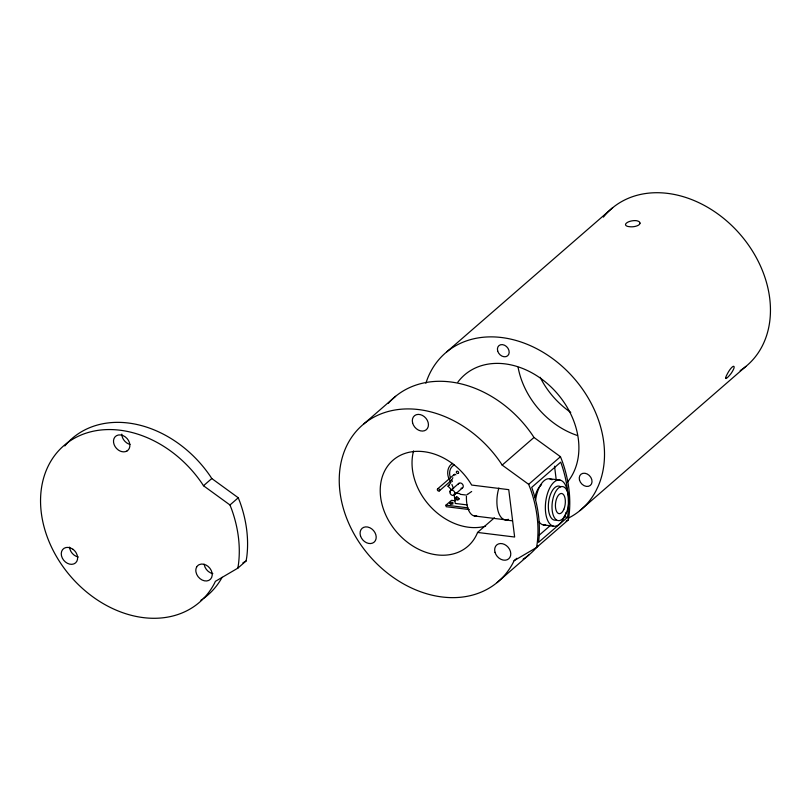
<?xml version="1.0" encoding="UTF-8"?>
<svg xmlns="http://www.w3.org/2000/svg" width="811" height="811" viewBox="0 0 811 811"><rect width="100%" height="100%" fill="white"/><g stroke="black" fill="none" stroke-linecap="round" stroke-linejoin="round"><path stroke-width="1.22" d="M237.836 568.156L238.475 564.203A122.238 94.999 49 0 0 231.622 509.217L229.969 504.979L203.49 485.738L201.817 483.153A103.615 80.522 49 0 0 63.805 445.675A103.615 80.522 49 0 0 81.475 587.549A103.615 80.522 49 0 0 214.327 583.585L215.402 581.335L237.836 568.156L246.128 560.948L246.767 556.995A122.238 94.999 49 0 0 239.924 501.999L238.262 497.772L211.793 478.531L210.11 475.945A103.615 80.522 49 0 0 64.799 445.959M514.093 560.695L536.527 547.516L537.166 543.563A122.238 94.999 49 0 0 530.313 488.567L528.66 484.339L502.181 465.098L500.509 462.513A103.615 80.522 49 0 0 362.497 425.035A103.615 80.522 49 0 0 380.166 566.909A103.615 80.522 49 0 0 513.008 562.935L514.093 560.695L516.891 558.262M567.568 517.266L567.588 517.134A122.238 94.999 49 0 0 560.736 462.138L531.702 487.37A122.238 94.999 49 0 1 538.545 542.356L567.568 517.266L564.182 516.85M536.527 547.516L568.329 519.881L568.967 515.928A122.238 94.999 49 0 0 562.124 460.942L560.462 456.705L533.983 437.464L532.31 434.878A103.615 80.522 49 0 0 388.317 403.341M534.915 497.457L535.159 496.383A17.751 8.455 -82.9 0 1 540.511 485.637M477.557 532.442L477.132 533.537A57.044 44.331 49 0 1 403.635 539.112A57.044 44.331 49 0 1 393.73 459.604A57.044 44.331 49 0 1 470.938 483.822L471.657 485.059L508.74 489.651L514.64 537.024L477.557 532.442L494.396 517.813M452.457 478.531L452.862 477.72M452.082 490.351L448.027 486.184L450.886 482.444A15.713 12.216 49 0 1 449.862 480.771M203.49 485.738L211.793 478.531M229.969 504.979L238.262 497.772M363.784 423.94L395.586 396.315M446.699 351.903L612.65 207.738M437.616 488.891L454.211 474.476M439.278 490.908A1.308 1.014 49 0 0 438.781 488.84A1.308 1.014 49 0 0 437.362 489.885A1.308 1.014 49 0 0 439.278 490.908L452.234 479.656M448.027 486.184L449.132 485.231M450.541 490.594L458.833 483.376M454.282 495.045A2.909 2.261 49 0 0 452.984 490.462A2.909 2.261 49 0 0 449.963 492.946A2.909 2.261 49 0 0 454.282 495.045L462.574 487.837M469.336 509.572L446.172 506.703L445.969 505.131L451.504 500.326L455.164 500.772M471.667 491.507L467.288 494.528M502.181 465.098L533.983 437.464M528.66 484.339L560.462 456.705M539.244 535.148L550.487 525.386M497.042 582.622L528.853 554.988M579.966 510.575L745.907 366.42M242.925 562.824L246.128 560.948M566.2 521.138L568.329 519.881M467.045 494.609L467.602 494.416M465.595 494.974L460.202 494.335M549.828 478.825L559.985 480.082M455.113 493.058L459.796 493.635M466.974 504.888L455.255 503.438L454.089 494.081M445.969 505.131L467.917 507.838M474.374 515.968L504.858 519.739M505.233 519.922L512.471 520.824M543.309 524.91L553.467 526.167M453.592 488.759L451.909 484.461M204.2 564.263L204.271 564.801A9.316 7.238 49 0 0 212.837 573.641M554.531 466.183L556.255 480M458.185 484.502A2.909 2.261 49 0 1 460.912 483.103A2.909 2.261 49 0 1 463.263 486.195A2.909 2.261 49 0 1 461.033 488.242M535.676 499.667A23.286 11.09 -82.9 0 1 552.017 479.788M545.641 524.869A23.286 11.09 -82.9 0 1 539.153 522.02M556.042 520.084A17.173 8.181 -82.9 0 1 548.692 501.502A17.173 8.181 -82.9 0 1 560.746 486.843M566.078 512.349A23.286 11.09 -82.9 0 1 548.185 521.503A23.286 11.09 -82.9 0 1 551.5 485.019A23.286 11.09 -82.9 0 1 567.791 493.514M450.804 504.016A1.744 0.72 -7.1 0 1 452.903 504.057M459.411 498.664A1.744 1.358 49 0 1 457.363 499.039A1.744 1.358 49 0 1 456.583 496.737M508.325 519.304A22.88 10.898 -82.9 0 1 498.228 511.579A22.88 10.898 -82.9 0 1 498.866 488.05M476.675 515.928A22.88 10.898 -82.9 0 1 466.447 495.916M222.133 577.29A103.615 80.522 49 0 1 203.642 598.366M202.608 599.106A103.615 80.522 49 0 1 200.925 600.231M130.003 444.387A9.316 7.238 49 0 1 126.992 443.059L126.516 442.735A9.316 7.238 49 0 1 121.792 434.108M78.282 556.995A9.316 7.238 49 0 1 69.564 547.121M538.078 545.621A103.615 80.522 49 0 1 523.125 559.174M541.049 485.171A17.751 8.455 -82.9 0 1 541.576 484.765M485.596 526.157A57.044 44.331 49 0 1 431.148 507.351A57.044 44.331 49 0 1 413.569 450.926M449.416 479.909A15.713 12.216 49 0 1 452.67 463.345M452.366 481.582A13.534 10.513 49 0 1 451.098 479.402M450.46 477.892A13.534 10.513 49 0 1 454.495 464.825M454.008 475.641A1.308 1.014 49 0 1 455.883 474.861M450.51 492.024A1.308 1.014 49 0 1 451.342 490.31M457.83 473.533A1.298 1.004 49 0 1 456.39 472.367A1.298 1.004 49 0 1 457.252 471.181A1.298 1.004 49 0 1 458.62 472.438M458.61 472.864A1.298 1.004 49 0 1 458.448 473.229M457.88 382.093A74.511 57.905 49 0 1 549.473 385.489A74.511 57.905 49 0 1 567.274 482.312M568.045 518.3A103.615 80.522 49 0 0 595.933 490.898L598.194 486.195A103.615 80.522 49 0 0 542.904 352.167A103.615 80.522 49 0 0 425.876 383.248M603.414 217.115A103.615 80.522 49 0 1 738.953 233.01A103.615 80.522 49 0 1 740.179 370.597M577.513 435.527A74.511 57.905 49 0 1 518.107 367.373M570.751 412.393A73.578 57.175 49 0 1 540.156 377.287M639.98 223.207L639.97 223.289A7.248 3.295 -1.9 0 1 637.03 225.843L636.655 225.985A7.279 3.102 -5.4 0 1 629.275 226.664A7.279 2.889 -8.8 0 1 625.524 224.606L625.534 224.424A7.248 2.646 -12 0 1 628.484 221.869L628.86 221.707A7.279 2.889 -8.8 0 1 636.189 220.653A7.279 3.102 -5.4 0 1 639.991 223.086L639.98 223.207M725.693 378.179L725.693 378.2A7.269 1.186 -52.7 0 0 730.812 373.81L731.086 373.445A7.279 1.46 -55.6 0 0 733.864 368.488L733.965 368.204A7.279 1.734 -58.6 0 0 732.262 366.998A7.279 1.734 -58.6 0 0 727.386 373.81L727.193 374.185A7.279 1.46 -55.6 0 0 725.683 378.058L725.693 378.179M196.617 567.122L196.414 567.548A9.316 7.238 49 0 0 195.897 571.471L195.978 572.008A9.316 7.238 49 0 0 206.714 580.96A9.316 7.238 49 0 0 211.296 570.549A9.316 7.238 49 0 0 199.222 564.638L198.817 564.851A9.316 7.238 49 0 0 196.617 567.122M126.932 451.017L126.526 451.23A9.316 7.238 49 0 1 118.69 450.267L118.224 449.943A9.316 7.238 49 0 1 114.848 437.099A9.316 7.238 49 0 1 127.155 438.619A9.316 7.238 49 0 1 126.932 451.017M72.919 549.29L72.443 548.966A9.316 7.238 49 0 0 61.261 553.467A9.316 7.238 49 0 0 71.834 564.334A9.316 7.238 49 0 0 76.062 552.686L75.747 552.2A9.316 7.238 49 0 0 72.919 549.29M450.379 503.753A1.744 0.72 -7.1 0 0 453.014 502.871A1.744 0.72 -7.1 0 0 450.44 502.496A1.744 0.72 -7.1 0 0 450.379 503.753M455.66 498.542A1.744 1.358 49 0 0 458.235 499.84A1.744 1.358 49 0 0 457.505 497.092A1.744 1.358 49 0 0 455.66 498.542M563.878 509.267A10.188 4.856 -82.9 0 0 561.699 493.483A10.188 4.856 -82.9 0 0 555.565 507.99A10.188 4.856 -82.9 0 0 563.878 509.267M566.129 513.495A17.173 8.181 -82.9 0 0 562.793 486.59A17.173 8.181 -82.9 0 0 552.22 510.656A17.173 8.181 -82.9 0 0 566.129 513.495M360.469 535.787A9.164 7.127 49 0 0 374.135 542.153A9.164 7.127 49 0 0 369.806 527.718A9.164 7.127 49 0 0 360.469 535.787M495.014 552.301A9.164 7.127 49 0 0 508.629 558.88A9.164 7.127 49 0 0 504.513 544.434A9.164 7.127 49 0 0 495.014 552.301M412.606 422.936A9.164 7.127 49 0 0 426.14 429.85A9.164 7.127 49 0 0 422.379 415.394A9.164 7.127 49 0 0 412.606 422.936M497.67 350.991A6.691 5.201 49 0 0 507.605 355.816A6.691 5.201 49 0 0 504.635 345.273A6.691 5.201 49 0 0 497.67 350.991M579.48 480.021A7.279 5.657 49 0 0 590.226 485.475A7.279 5.657 49 0 0 587.215 473.999A7.279 5.657 49 0 0 579.48 480.021"/></g></svg>
